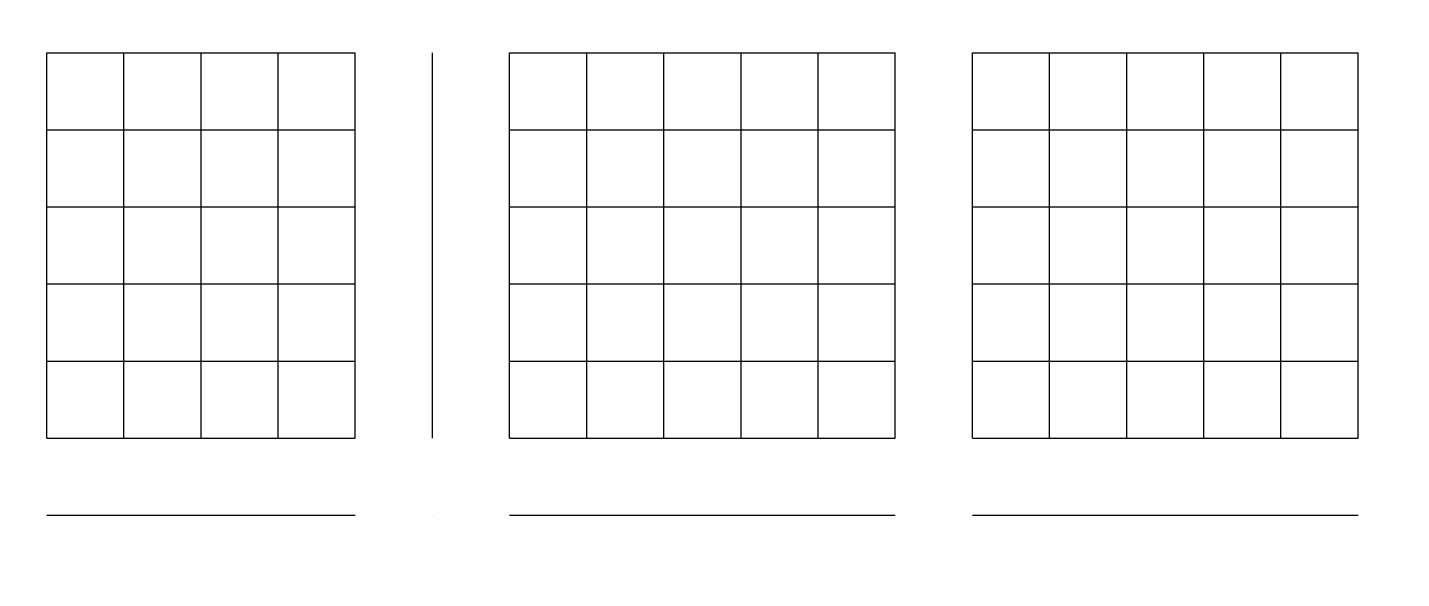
# Model space of a CAD drawing. Header units: millimetres. Extents: x 6 to 745025, y -1528 to 119936.
# Drawn here: x 181.021 to 181.775, y 110.004 to 110.306 of the extents above; entities that cross this region are included whole.
import ezdxf

# ---------------------------------------------------------------- set-up
doc = ezdxf.new("R2010")
doc.units = ezdxf.units.MM
doc.header["$MEASUREMENT"] = 0
doc.layers.get('0').update_dxf_attribs({"linetype": 'CONTINUOUS'})

msp = doc.modelspace()

# ---------------------------------------------------------------- linework, layer by layer
at = {"color": 0, "linetype": 'Continuous', "lineweight": 25, "true_color": 0x000001}
for p, q in [((181.24311, 110.29244), (181.24311, 110.29244)), ((181.24311, 110.29244), (181.24311, 110.29244)), ((181.24311, 110.29244), (181.24311, 110.29244)), ((181.24311, 110.29244), (181.24311, 110.29244)), ((181.24311, 110.29244), (181.24311, 110.29244)), ((181.24311, 110.29244), (181.24311, 110.29244)), ((181.24311, 110.29244), (181.24311, 110.29244)), ((181.24311, 110.25011), (181.24311, 110.25011)), ((181.24311, 110.25011), (181.24311, 110.25011)), ((181.24311, 110.25011), (181.24311, 110.25011)), ((181.24311, 110.25011), (181.24311, 110.25011)), ((181.24311, 110.25011), (181.24311, 110.25011)), ((181.24311, 110.25011), (181.24311, 110.25011)), ((181.24311, 110.25011), (181.24311, 110.25011)), ((181.24311, 110.20778), (181.24311, 110.20778)), ((181.24311, 110.20778), (181.24311, 110.20778)), ((181.24311, 110.20778), (181.24311, 110.20778)), ((181.24311, 110.20778), (181.24311, 110.20778)), ((181.24311, 110.20778), (181.24311, 110.20778)), ((181.24311, 110.20778), (181.24311, 110.20778)), ((181.24311, 110.20778), (181.24311, 110.20778)), ((181.24311, 110.16544), (181.24311, 110.16544)), ((181.24311, 110.16544), (181.24311, 110.16544)), ((181.24311, 110.16544), (181.24311, 110.16544)), ((181.24311, 110.16544), (181.24311, 110.16544)), ((181.24311, 110.16544), (181.24311, 110.16544)), ((181.24311, 110.16544), (181.24311, 110.16544)), ((181.24311, 110.16544), (181.24311, 110.16544)), ((181.24311, 110.12311), (181.24311, 110.12311)), ((181.24311, 110.12311), (181.24311, 110.12311)), ((181.24311, 110.12311), (181.24311, 110.12311)), ((181.24311, 110.12311), (181.24311, 110.12311)), ((181.24311, 110.12311), (181.24311, 110.12311)), ((181.24311, 110.12311), (181.24311, 110.12311)), ((181.24311, 110.12311), (181.24311, 110.12311)), ((181.24311, 110.08078), (181.24311, 110.08078)), ((181.24311, 110.08078), (181.24311, 110.08078)), ((181.24311, 110.08078), (181.24311, 110.08078)), ((181.24311, 110.08078), (181.24311, 110.08078)), ((181.24311, 110.08078), (181.24311, 110.08078)), ((181.24311, 110.08078), (181.24311, 110.08078)), ((181.24311, 110.08078), (181.24311, 110.08078)), ((181.24311, 110.08078), (181.24311, 110.08078)), ((181.03144, 110.03844), (181.03144, 110.03844)), ((181.03144, 110.03844), (181.03144, 110.03844)), ((181.03144, 110.03844), (181.03144, 110.03844)), ((181.03144, 110.03844), (181.03144, 110.03844)), ((181.03144, 110.03844), (181.03144, 110.03844)), ((181.03144, 110.03844), (181.03144, 110.03844)), ((181.03144, 110.03844), (181.03144, 110.03844)), ((181.03144, 110.03844), (181.03144, 110.03844)), ((181.07377, 110.03844), (181.07377, 110.03844)), ((181.07377, 110.03844), (181.07377, 110.03844)), ((181.07377, 110.03844), (181.07377, 110.03844)), ((181.07377, 110.03844), (181.07377, 110.03844)), ((181.07377, 110.03844), (181.07377, 110.03844)), ((181.07377, 110.03844), (181.07377, 110.03844)), ((181.07377, 110.03844), (181.07377, 110.03844)), ((181.11611, 110.03844), (181.11611, 110.03844)), ((181.11611, 110.03844), (181.11611, 110.03844)), ((181.11611, 110.03844), (181.11611, 110.03844)), ((181.11611, 110.03844), (181.11611, 110.03844)), ((181.11611, 110.03844), (181.11611, 110.03844)), ((181.11611, 110.03844), (181.11611, 110.03844)), ((181.11611, 110.03844), (181.11611, 110.03844)), ((181.15844, 110.03844), (181.15844, 110.03844)), ((181.15844, 110.03844), (181.15844, 110.03844)), ((181.15844, 110.03844), (181.15844, 110.03844)), ((181.15844, 110.03844), (181.15844, 110.03844)), ((181.15844, 110.03844), (181.15844, 110.03844)), ((181.15844, 110.03844), (181.15844, 110.03844)), ((181.15844, 110.03844), (181.15844, 110.03844)), ((181.20077, 110.03844), (181.20077, 110.03844)), ((181.20077, 110.03844), (181.20077, 110.03844)), ((181.20077, 110.03844), (181.20077, 110.03844)), ((181.20077, 110.03844), (181.20077, 110.03844)), ((181.20077, 110.03844), (181.20077, 110.03844)), ((181.20077, 110.03844), (181.20077, 110.03844)), ((181.20077, 110.03844), (181.20077, 110.03844)), ((181.24311, 110.03844), (181.24311, 110.03844)), ((181.24311, 110.03844), (181.24311, 110.03844)), ((181.24311, 110.03844), (181.24311, 110.03844)), ((181.24311, 110.03844), (181.24311, 110.03844)), ((181.24311, 110.03844), (181.24311, 110.03844)), ((181.24311, 110.03844), (181.24311, 110.03844)), ((181.24311, 110.03844), (181.24311, 110.03844)), ((181.24311, 110.03844), (181.24311, 110.03844)), ((181.24311, 110.03844), (181.24311, 110.03844)), ((181.24311, 110.03844), (181.24311, 110.03844)), ((181.24311, 110.03844), (181.24311, 110.03844)), ((181.24311, 110.03844), (181.24311, 110.03844)), ((181.24311, 110.03844), (181.24311, 110.03844)), ((181.24311, 110.03844), (181.24311, 110.03844)), ((181.28544, 110.03844), (181.28544, 110.03844)), ((181.28544, 110.03844), (181.28544, 110.03844)), ((181.28544, 110.03844), (181.28544, 110.03844)), ((181.28544, 110.03844), (181.28544, 110.03844)), ((181.28544, 110.03844), (181.28544, 110.03844)), ((181.28544, 110.03844), (181.28544, 110.03844)), ((181.28544, 110.03844), (181.28544, 110.03844)), ((181.28544, 110.03844), (181.28544, 110.03844)), ((181.32777, 110.03844), (181.32777, 110.03844)), ((181.32777, 110.03844), (181.32777, 110.03844)), ((181.32777, 110.03844), (181.32777, 110.03844)), ((181.32777, 110.03844), (181.32777, 110.03844)), ((181.32777, 110.03844), (181.32777, 110.03844)), ((181.32777, 110.03844), (181.32777, 110.03844)), ((181.32777, 110.03844), (181.32777, 110.03844)), ((181.37011, 110.03844), (181.37011, 110.03844)), ((181.37011, 110.03844), (181.37011, 110.03844)), ((181.37011, 110.03844), (181.37011, 110.03844)), ((181.37011, 110.03844), (181.37011, 110.03844)), ((181.37011, 110.03844), (181.37011, 110.03844)), ((181.37011, 110.03844), (181.37011, 110.03844)), ((181.37011, 110.03844), (181.37011, 110.03844)), ((181.41244, 110.03844), (181.41244, 110.03844)), ((181.41244, 110.03844), (181.41244, 110.03844)), ((181.41244, 110.03844), (181.41244, 110.03844)), ((181.41244, 110.03844), (181.41244, 110.03844)), ((181.41244, 110.03844), (181.41244, 110.03844)), ((181.41244, 110.03844), (181.41244, 110.03844)), ((181.41244, 110.03844), (181.41244, 110.03844)), ((181.45477, 110.03844), (181.45477, 110.03844)), ((181.45477, 110.03844), (181.45477, 110.03844)), ((181.45477, 110.03844), (181.45477, 110.03844)), ((181.45477, 110.03844), (181.45477, 110.03844)), ((181.45477, 110.03844), (181.45477, 110.03844)), ((181.45477, 110.03844), (181.45477, 110.03844)), ((181.45477, 110.03844), (181.45477, 110.03844)), ((181.49711, 110.03844), (181.49711, 110.03844)), ((181.49711, 110.03844), (181.49711, 110.03844)), ((181.49711, 110.03844), (181.49711, 110.03844)), ((181.49711, 110.03844), (181.49711, 110.03844)), ((181.49711, 110.03844), (181.49711, 110.03844)), ((181.49711, 110.03844), (181.49711, 110.03844)), ((181.49711, 110.03844), (181.49711, 110.03844)), ((181.53944, 110.03844), (181.53944, 110.03844)), ((181.53944, 110.03844), (181.53944, 110.03844)), ((181.53944, 110.03844), (181.53944, 110.03844)), ((181.53944, 110.03844), (181.53944, 110.03844)), ((181.53944, 110.03844), (181.53944, 110.03844)), ((181.53944, 110.03844), (181.53944, 110.03844)), ((181.53944, 110.03844), (181.53944, 110.03844)), ((181.53944, 110.03844), (181.53944, 110.03844)), ((181.58177, 110.03844), (181.58177, 110.03844)), ((181.58177, 110.03844), (181.58177, 110.03844)), ((181.58177, 110.03844), (181.58177, 110.03844)), ((181.58177, 110.03844), (181.58177, 110.03844)), ((181.58177, 110.03844), (181.58177, 110.03844)), ((181.58177, 110.03844), (181.58177, 110.03844)), ((181.58177, 110.03844), (181.58177, 110.03844)), ((181.62411, 110.03844), (181.62411, 110.03844)), ((181.62411, 110.03844), (181.62411, 110.03844)), ((181.62411, 110.03844), (181.62411, 110.03844)), ((181.62411, 110.03844), (181.62411, 110.03844)), ((181.62411, 110.03844), (181.62411, 110.03844)), ((181.62411, 110.03844), (181.62411, 110.03844)), ((181.62411, 110.03844), (181.62411, 110.03844)), ((181.66644, 110.03844), (181.66644, 110.03844)), ((181.66644, 110.03844), (181.66644, 110.03844)), ((181.66644, 110.03844), (181.66644, 110.03844)), ((181.66644, 110.03844), (181.66644, 110.03844)), ((181.66644, 110.03844), (181.66644, 110.03844)), ((181.66644, 110.03844), (181.66644, 110.03844)), ((181.66644, 110.03844), (181.66644, 110.03844)), ((181.70877, 110.03844), (181.70877, 110.03844)), ((181.70877, 110.03844), (181.70877, 110.03844)), ((181.70877, 110.03844), (181.70877, 110.03844)), ((181.70877, 110.03844), (181.70877, 110.03844)), ((181.70877, 110.03844), (181.70877, 110.03844)), ((181.70877, 110.03844), (181.70877, 110.03844)), ((181.70877, 110.03844), (181.70877, 110.03844)), ((181.75111, 110.03844), (181.75111, 110.03844)), ((181.75111, 110.03844), (181.75111, 110.03844)), ((181.75111, 110.03844), (181.75111, 110.03844)), ((181.75111, 110.03844), (181.75111, 110.03844)), ((181.75111, 110.03844), (181.75111, 110.03844)), ((181.75111, 110.03844), (181.75111, 110.03844)), ((181.75111, 110.03844), (181.75111, 110.03844))]:
    msp.add_line(p, q, dxfattribs=at)
for points in [[(181.03144, 110.29244), (181.07377, 110.29244), (181.11611, 110.29244), (181.15844, 110.29244), (181.20077, 110.29244)], [(181.03144, 110.29244), (181.07377, 110.29244), (181.11611, 110.29244), (181.15844, 110.29244), (181.20077, 110.29244)], [(181.03144, 110.29244), (181.07377, 110.29244), (181.11611, 110.29244), (181.15844, 110.29244), (181.20077, 110.29244)], [(181.03144, 110.29244), (181.07377, 110.29244), (181.11611, 110.29244), (181.15844, 110.29244), (181.20077, 110.29244)], [(181.03144, 110.29244), (181.07377, 110.29244), (181.11611, 110.29244), (181.15844, 110.29244), (181.20077, 110.29244)], [(181.03144, 110.29244), (181.07377, 110.29244), (181.11611, 110.29244), (181.15844, 110.29244), (181.20077, 110.29244)], [(181.03144, 110.29244), (181.07377, 110.29244), (181.11611, 110.29244), (181.15844, 110.29244), (181.20077, 110.29244)], [(181.03144, 110.08078), (181.03144, 110.12311), (181.03144, 110.16544), (181.03144, 110.20778), (181.03144, 110.25011), (181.03144, 110.29244)], [(181.03144, 110.08078), (181.03144, 110.12311), (181.03144, 110.16544), (181.03144, 110.20778), (181.03144, 110.25011), (181.03144, 110.29244)], [(181.03144, 110.08078), (181.03144, 110.12311), (181.03144, 110.16544), (181.03144, 110.20778), (181.03144, 110.25011), (181.03144, 110.29244)], [(181.03144, 110.08078), (181.03144, 110.12311), (181.03144, 110.16544), (181.03144, 110.20778), (181.03144, 110.25011), (181.03144, 110.29244)], [(181.03144, 110.08078), (181.03144, 110.12311), (181.03144, 110.16544), (181.03144, 110.20778), (181.03144, 110.25011), (181.03144, 110.29244)], [(181.03144, 110.08078), (181.03144, 110.12311), (181.03144, 110.16544), (181.03144, 110.20778), (181.03144, 110.25011), (181.03144, 110.29244)], [(181.03144, 110.08078), (181.03144, 110.12311), (181.03144, 110.16544), (181.03144, 110.20778), (181.03144, 110.25011), (181.03144, 110.29244)], [(181.03144, 110.08078), (181.03144, 110.12311), (181.03144, 110.16544), (181.03144, 110.20778), (181.03144, 110.25011), (181.03144, 110.29244)], [(181.07377, 110.08078), (181.07377, 110.12311), (181.07377, 110.16544), (181.07377, 110.20778), (181.07377, 110.25011), (181.07377, 110.29244)], [(181.07377, 110.08078), (181.07377, 110.12311), (181.07377, 110.16544), (181.07377, 110.20778), (181.07377, 110.25011), (181.07377, 110.29244)], [(181.07377, 110.08078), (181.07377, 110.12311), (181.07377, 110.16544), (181.07377, 110.20778), (181.07377, 110.25011), (181.07377, 110.29244)], [(181.07377, 110.08078), (181.07377, 110.12311), (181.07377, 110.16544), (181.07377, 110.20778), (181.07377, 110.25011), (181.07377, 110.29244)], [(181.07377, 110.08078), (181.07377, 110.12311), (181.07377, 110.16544), (181.07377, 110.20778), (181.07377, 110.25011), (181.07377, 110.29244)], [(181.07377, 110.08078), (181.07377, 110.12311), (181.07377, 110.16544), (181.07377, 110.20778), (181.07377, 110.25011), (181.07377, 110.29244)], [(181.07377, 110.08078), (181.07377, 110.12311), (181.07377, 110.16544), (181.07377, 110.20778), (181.07377, 110.25011), (181.07377, 110.29244)], [(181.11611, 110.08078), (181.11611, 110.12311), (181.11611, 110.16544), (181.11611, 110.20778), (181.11611, 110.25011), (181.11611, 110.29244)], [(181.11611, 110.08078), (181.11611, 110.12311), (181.11611, 110.16544), (181.11611, 110.20778), (181.11611, 110.25011), (181.11611, 110.29244)], [(181.11611, 110.08078), (181.11611, 110.12311), (181.11611, 110.16544), (181.11611, 110.20778), (181.11611, 110.25011), (181.11611, 110.29244)], [(181.11611, 110.08078), (181.11611, 110.12311), (181.11611, 110.16544), (181.11611, 110.20778), (181.11611, 110.25011), (181.11611, 110.29244)], [(181.11611, 110.08078), (181.11611, 110.12311), (181.11611, 110.16544), (181.11611, 110.20778), (181.11611, 110.25011), (181.11611, 110.29244)], [(181.11611, 110.08078), (181.11611, 110.12311), (181.11611, 110.16544), (181.11611, 110.20778), (181.11611, 110.25011), (181.11611, 110.29244)], [(181.11611, 110.08078), (181.11611, 110.12311), (181.11611, 110.16544), (181.11611, 110.20778), (181.11611, 110.25011), (181.11611, 110.29244)], [(181.15844, 110.08078), (181.15844, 110.12311), (181.15844, 110.16544), (181.15844, 110.20778), (181.15844, 110.25011), (181.15844, 110.29244)], [(181.15844, 110.08078), (181.15844, 110.12311), (181.15844, 110.16544), (181.15844, 110.20778), (181.15844, 110.25011), (181.15844, 110.29244)], [(181.15844, 110.08078), (181.15844, 110.12311), (181.15844, 110.16544), (181.15844, 110.20778), (181.15844, 110.25011), (181.15844, 110.29244)], [(181.15844, 110.08078), (181.15844, 110.12311), (181.15844, 110.16544), (181.15844, 110.20778), (181.15844, 110.25011), (181.15844, 110.29244)], [(181.15844, 110.08078), (181.15844, 110.12311), (181.15844, 110.16544), (181.15844, 110.20778), (181.15844, 110.25011), (181.15844, 110.29244)], [(181.15844, 110.08078), (181.15844, 110.12311), (181.15844, 110.16544), (181.15844, 110.20778), (181.15844, 110.25011), (181.15844, 110.29244)], [(181.15844, 110.08078), (181.15844, 110.12311), (181.15844, 110.16544), (181.15844, 110.20778), (181.15844, 110.25011), (181.15844, 110.29244)], [(181.20077, 110.08078), (181.20077, 110.12311), (181.20077, 110.16544), (181.20077, 110.20778), (181.20077, 110.25011), (181.20077, 110.29244)], [(181.20077, 110.08078), (181.20077, 110.12311), (181.20077, 110.16544), (181.20077, 110.20778), (181.20077, 110.25011), (181.20077, 110.29244)], [(181.20077, 110.08078), (181.20077, 110.12311), (181.20077, 110.16544), (181.20077, 110.20778), (181.20077, 110.25011), (181.20077, 110.29244)], [(181.20077, 110.08078), (181.20077, 110.12311), (181.20077, 110.16544), (181.20077, 110.20778), (181.20077, 110.25011), (181.20077, 110.29244)], [(181.20077, 110.08078), (181.20077, 110.12311), (181.20077, 110.16544), (181.20077, 110.20778), (181.20077, 110.25011), (181.20077, 110.29244)], [(181.20077, 110.08078), (181.20077, 110.12311), (181.20077, 110.16544), (181.20077, 110.20778), (181.20077, 110.25011), (181.20077, 110.29244)], [(181.20077, 110.08078), (181.20077, 110.12311), (181.20077, 110.16544), (181.20077, 110.20778), (181.20077, 110.25011), (181.20077, 110.29244)], [(181.24311, 110.08078), (181.24311, 110.12311), (181.24311, 110.16544), (181.24311, 110.20778), (181.24311, 110.25011), (181.24311, 110.29244)], [(181.24311, 110.08078), (181.24311, 110.12311), (181.24311, 110.16544), (181.24311, 110.20778), (181.24311, 110.25011), (181.24311, 110.29244)], [(181.24311, 110.08078), (181.24311, 110.12311), (181.24311, 110.16544), (181.24311, 110.20778), (181.24311, 110.25011), (181.24311, 110.29244)], [(181.24311, 110.08078), (181.24311, 110.12311), (181.24311, 110.16544), (181.24311, 110.20778), (181.24311, 110.25011), (181.24311, 110.29244)], [(181.24311, 110.08078), (181.24311, 110.12311), (181.24311, 110.16544), (181.24311, 110.20778), (181.24311, 110.25011), (181.24311, 110.29244)], [(181.24311, 110.08078), (181.24311, 110.12311), (181.24311, 110.16544), (181.24311, 110.20778), (181.24311, 110.25011), (181.24311, 110.29244)], [(181.24311, 110.08078), (181.24311, 110.12311), (181.24311, 110.16544), (181.24311, 110.20778), (181.24311, 110.25011), (181.24311, 110.29244)], [(181.28544, 110.29244), (181.32777, 110.29244), (181.37011, 110.29244), (181.41244, 110.29244), (181.45477, 110.29244), (181.49711, 110.29244)], [(181.28544, 110.29244), (181.32777, 110.29244), (181.37011, 110.29244), (181.41244, 110.29244), (181.45477, 110.29244), (181.49711, 110.29244)], [(181.28544, 110.29244), (181.32777, 110.29244), (181.37011, 110.29244), (181.41244, 110.29244), (181.45477, 110.29244), (181.49711, 110.29244)], [(181.28544, 110.29244), (181.32777, 110.29244), (181.37011, 110.29244), (181.41244, 110.29244), (181.45477, 110.29244), (181.49711, 110.29244)], [(181.28544, 110.29244), (181.32777, 110.29244), (181.37011, 110.29244), (181.41244, 110.29244), (181.45477, 110.29244), (181.49711, 110.29244)], [(181.28544, 110.29244), (181.32777, 110.29244), (181.37011, 110.29244), (181.41244, 110.29244), (181.45477, 110.29244), (181.49711, 110.29244)], [(181.28544, 110.29244), (181.32777, 110.29244), (181.37011, 110.29244), (181.41244, 110.29244), (181.45477, 110.29244), (181.49711, 110.29244)], [(181.28544, 110.08078), (181.28544, 110.12311), (181.28544, 110.16544), (181.28544, 110.20778), (181.28544, 110.25011), (181.28544, 110.29244)], [(181.28544, 110.08078), (181.28544, 110.12311), (181.28544, 110.16544), (181.28544, 110.20778), (181.28544, 110.25011), (181.28544, 110.29244)], [(181.28544, 110.08078), (181.28544, 110.12311), (181.28544, 110.16544), (181.28544, 110.20778), (181.28544, 110.25011), (181.28544, 110.29244)], [(181.28544, 110.08078), (181.28544, 110.12311), (181.28544, 110.16544), (181.28544, 110.20778), (181.28544, 110.25011), (181.28544, 110.29244)], [(181.28544, 110.08078), (181.28544, 110.12311), (181.28544, 110.16544), (181.28544, 110.20778), (181.28544, 110.25011), (181.28544, 110.29244)], [(181.28544, 110.08078), (181.28544, 110.12311), (181.28544, 110.16544), (181.28544, 110.20778), (181.28544, 110.25011), (181.28544, 110.29244)], [(181.28544, 110.08078), (181.28544, 110.12311), (181.28544, 110.16544), (181.28544, 110.20778), (181.28544, 110.25011), (181.28544, 110.29244)], [(181.28544, 110.08078), (181.28544, 110.12311), (181.28544, 110.16544), (181.28544, 110.20778), (181.28544, 110.25011), (181.28544, 110.29244)], [(181.32777, 110.08078), (181.32777, 110.12311), (181.32777, 110.16544), (181.32777, 110.20778), (181.32777, 110.25011), (181.32777, 110.29244)], [(181.32777, 110.08078), (181.32777, 110.12311), (181.32777, 110.16544), (181.32777, 110.20778), (181.32777, 110.25011), (181.32777, 110.29244)], [(181.32777, 110.08078), (181.32777, 110.12311), (181.32777, 110.16544), (181.32777, 110.20778), (181.32777, 110.25011), (181.32777, 110.29244)], [(181.32777, 110.08078), (181.32777, 110.12311), (181.32777, 110.16544), (181.32777, 110.20778), (181.32777, 110.25011), (181.32777, 110.29244)], [(181.32777, 110.08078), (181.32777, 110.12311), (181.32777, 110.16544), (181.32777, 110.20778), (181.32777, 110.25011), (181.32777, 110.29244)], [(181.32777, 110.08078), (181.32777, 110.12311), (181.32777, 110.16544), (181.32777, 110.20778), (181.32777, 110.25011), (181.32777, 110.29244)], [(181.32777, 110.08078), (181.32777, 110.12311), (181.32777, 110.16544), (181.32777, 110.20778), (181.32777, 110.25011), (181.32777, 110.29244)], [(181.37011, 110.08078), (181.37011, 110.12311), (181.37011, 110.16544), (181.37011, 110.20778), (181.37011, 110.25011), (181.37011, 110.29244)], [(181.37011, 110.08078), (181.37011, 110.12311), (181.37011, 110.16544), (181.37011, 110.20778), (181.37011, 110.25011), (181.37011, 110.29244)], [(181.37011, 110.08078), (181.37011, 110.12311), (181.37011, 110.16544), (181.37011, 110.20778), (181.37011, 110.25011), (181.37011, 110.29244)], [(181.37011, 110.08078), (181.37011, 110.12311), (181.37011, 110.16544), (181.37011, 110.20778), (181.37011, 110.25011), (181.37011, 110.29244)], [(181.37011, 110.08078), (181.37011, 110.12311), (181.37011, 110.16544), (181.37011, 110.20778), (181.37011, 110.25011), (181.37011, 110.29244)], [(181.37011, 110.08078), (181.37011, 110.12311), (181.37011, 110.16544), (181.37011, 110.20778), (181.37011, 110.25011), (181.37011, 110.29244)], [(181.37011, 110.08078), (181.37011, 110.12311), (181.37011, 110.16544), (181.37011, 110.20778), (181.37011, 110.25011), (181.37011, 110.29244)], [(181.41244, 110.08078), (181.41244, 110.12311), (181.41244, 110.16544), (181.41244, 110.20778), (181.41244, 110.25011), (181.41244, 110.29244)], [(181.41244, 110.08078), (181.41244, 110.12311), (181.41244, 110.16544), (181.41244, 110.20778), (181.41244, 110.25011), (181.41244, 110.29244)], [(181.41244, 110.08078), (181.41244, 110.12311), (181.41244, 110.16544), (181.41244, 110.20778), (181.41244, 110.25011), (181.41244, 110.29244)], [(181.41244, 110.08078), (181.41244, 110.12311), (181.41244, 110.16544), (181.41244, 110.20778), (181.41244, 110.25011), (181.41244, 110.29244)], [(181.41244, 110.08078), (181.41244, 110.12311), (181.41244, 110.16544), (181.41244, 110.20778), (181.41244, 110.25011), (181.41244, 110.29244)], [(181.41244, 110.08078), (181.41244, 110.12311), (181.41244, 110.16544), (181.41244, 110.20778), (181.41244, 110.25011), (181.41244, 110.29244)], [(181.41244, 110.08078), (181.41244, 110.12311), (181.41244, 110.16544), (181.41244, 110.20778), (181.41244, 110.25011), (181.41244, 110.29244)], [(181.45477, 110.08078), (181.45477, 110.12311), (181.45477, 110.16544), (181.45477, 110.20778), (181.45477, 110.25011), (181.45477, 110.29244)], [(181.45477, 110.08078), (181.45477, 110.12311), (181.45477, 110.16544), (181.45477, 110.20778), (181.45477, 110.25011), (181.45477, 110.29244)], [(181.45477, 110.08078), (181.45477, 110.12311), (181.45477, 110.16544), (181.45477, 110.20778), (181.45477, 110.25011), (181.45477, 110.29244)], [(181.45477, 110.08078), (181.45477, 110.12311), (181.45477, 110.16544), (181.45477, 110.20778), (181.45477, 110.25011), (181.45477, 110.29244)], [(181.45477, 110.08078), (181.45477, 110.12311), (181.45477, 110.16544), (181.45477, 110.20778), (181.45477, 110.25011), (181.45477, 110.29244)], [(181.45477, 110.08078), (181.45477, 110.12311), (181.45477, 110.16544), (181.45477, 110.20778), (181.45477, 110.25011), (181.45477, 110.29244)], [(181.45477, 110.08078), (181.45477, 110.12311), (181.45477, 110.16544), (181.45477, 110.20778), (181.45477, 110.25011), (181.45477, 110.29244)], [(181.49711, 110.08078), (181.49711, 110.12311), (181.49711, 110.16544), (181.49711, 110.20778), (181.49711, 110.25011), (181.49711, 110.29244)], [(181.49711, 110.08078), (181.49711, 110.12311), (181.49711, 110.16544), (181.49711, 110.20778), (181.49711, 110.25011), (181.49711, 110.29244)], [(181.49711, 110.08078), (181.49711, 110.12311), (181.49711, 110.16544), (181.49711, 110.20778), (181.49711, 110.25011), (181.49711, 110.29244)], [(181.49711, 110.08078), (181.49711, 110.12311), (181.49711, 110.16544), (181.49711, 110.20778), (181.49711, 110.25011), (181.49711, 110.29244)], [(181.49711, 110.08078), (181.49711, 110.12311), (181.49711, 110.16544), (181.49711, 110.20778), (181.49711, 110.25011), (181.49711, 110.29244)], [(181.49711, 110.08078), (181.49711, 110.12311), (181.49711, 110.16544), (181.49711, 110.20778), (181.49711, 110.25011), (181.49711, 110.29244)], [(181.49711, 110.08078), (181.49711, 110.12311), (181.49711, 110.16544), (181.49711, 110.20778), (181.49711, 110.25011), (181.49711, 110.29244)], [(181.53944, 110.29244), (181.58177, 110.29244), (181.62411, 110.29244), (181.66644, 110.29244), (181.70877, 110.29244), (181.75111, 110.29244)], [(181.53944, 110.29244), (181.58177, 110.29244), (181.62411, 110.29244), (181.66644, 110.29244), (181.70877, 110.29244), (181.75111, 110.29244)], [(181.53944, 110.29244), (181.58177, 110.29244), (181.62411, 110.29244), (181.66644, 110.29244), (181.70877, 110.29244), (181.75111, 110.29244)], [(181.53944, 110.29244), (181.58177, 110.29244), (181.62411, 110.29244), (181.66644, 110.29244), (181.70877, 110.29244), (181.75111, 110.29244)], [(181.53944, 110.29244), (181.58177, 110.29244), (181.62411, 110.29244), (181.66644, 110.29244), (181.70877, 110.29244), (181.75111, 110.29244)], [(181.53944, 110.29244), (181.58177, 110.29244), (181.62411, 110.29244), (181.66644, 110.29244), (181.70877, 110.29244), (181.75111, 110.29244)], [(181.53944, 110.29244), (181.58177, 110.29244), (181.62411, 110.29244), (181.66644, 110.29244), (181.70877, 110.29244), (181.75111, 110.29244)], [(181.53944, 110.08078), (181.53944, 110.12311), (181.53944, 110.16544), (181.53944, 110.20778), (181.53944, 110.25011), (181.53944, 110.29244)], [(181.53944, 110.08078), (181.53944, 110.12311), (181.53944, 110.16544), (181.53944, 110.20778), (181.53944, 110.25011), (181.53944, 110.29244)], [(181.53944, 110.08078), (181.53944, 110.12311), (181.53944, 110.16544), (181.53944, 110.20778), (181.53944, 110.25011), (181.53944, 110.29244)], [(181.53944, 110.08078), (181.53944, 110.12311), (181.53944, 110.16544), (181.53944, 110.20778), (181.53944, 110.25011), (181.53944, 110.29244)], [(181.53944, 110.08078), (181.53944, 110.12311), (181.53944, 110.16544), (181.53944, 110.20778), (181.53944, 110.25011), (181.53944, 110.29244)], [(181.53944, 110.08078), (181.53944, 110.12311), (181.53944, 110.16544), (181.53944, 110.20778), (181.53944, 110.25011), (181.53944, 110.29244)], [(181.53944, 110.08078), (181.53944, 110.12311), (181.53944, 110.16544), (181.53944, 110.20778), (181.53944, 110.25011), (181.53944, 110.29244)], [(181.53944, 110.08078), (181.53944, 110.12311), (181.53944, 110.16544), (181.53944, 110.20778), (181.53944, 110.25011), (181.53944, 110.29244)], [(181.58177, 110.08078), (181.58177, 110.12311), (181.58177, 110.16544), (181.58177, 110.20778), (181.58177, 110.25011), (181.58177, 110.29244)], [(181.58177, 110.08078), (181.58177, 110.12311), (181.58177, 110.16544), (181.58177, 110.20778), (181.58177, 110.25011), (181.58177, 110.29244)], [(181.58177, 110.08078), (181.58177, 110.12311), (181.58177, 110.16544), (181.58177, 110.20778), (181.58177, 110.25011), (181.58177, 110.29244)], [(181.58177, 110.08078), (181.58177, 110.12311), (181.58177, 110.16544), (181.58177, 110.20778), (181.58177, 110.25011), (181.58177, 110.29244)], [(181.58177, 110.08078), (181.58177, 110.12311), (181.58177, 110.16544), (181.58177, 110.20778), (181.58177, 110.25011), (181.58177, 110.29244)], [(181.58177, 110.08078), (181.58177, 110.12311), (181.58177, 110.16544), (181.58177, 110.20778), (181.58177, 110.25011), (181.58177, 110.29244)], [(181.58177, 110.08078), (181.58177, 110.12311), (181.58177, 110.16544), (181.58177, 110.20778), (181.58177, 110.25011), (181.58177, 110.29244)], [(181.62411, 110.08078), (181.62411, 110.12311), (181.62411, 110.16544), (181.62411, 110.20778), (181.62411, 110.25011), (181.62411, 110.29244)], [(181.62411, 110.08078), (181.62411, 110.12311), (181.62411, 110.16544), (181.62411, 110.20778), (181.62411, 110.25011), (181.62411, 110.29244)], [(181.62411, 110.08078), (181.62411, 110.12311), (181.62411, 110.16544), (181.62411, 110.20778), (181.62411, 110.25011), (181.62411, 110.29244)], [(181.62411, 110.08078), (181.62411, 110.12311), (181.62411, 110.16544), (181.62411, 110.20778), (181.62411, 110.25011), (181.62411, 110.29244)], [(181.62411, 110.08078), (181.62411, 110.12311), (181.62411, 110.16544), (181.62411, 110.20778), (181.62411, 110.25011), (181.62411, 110.29244)], [(181.62411, 110.08078), (181.62411, 110.12311), (181.62411, 110.16544), (181.62411, 110.20778), (181.62411, 110.25011), (181.62411, 110.29244)], [(181.62411, 110.08078), (181.62411, 110.12311), (181.62411, 110.16544), (181.62411, 110.20778), (181.62411, 110.25011), (181.62411, 110.29244)], [(181.66644, 110.08078), (181.66644, 110.12311), (181.66644, 110.16544), (181.66644, 110.20778), (181.66644, 110.25011), (181.66644, 110.29244)], [(181.66644, 110.08078), (181.66644, 110.12311), (181.66644, 110.16544), (181.66644, 110.20778), (181.66644, 110.25011), (181.66644, 110.29244)], [(181.66644, 110.08078), (181.66644, 110.12311), (181.66644, 110.16544), (181.66644, 110.20778), (181.66644, 110.25011), (181.66644, 110.29244)], [(181.66644, 110.08078), (181.66644, 110.12311), (181.66644, 110.16544), (181.66644, 110.20778), (181.66644, 110.25011), (181.66644, 110.29244)], [(181.66644, 110.08078), (181.66644, 110.12311), (181.66644, 110.16544), (181.66644, 110.20778), (181.66644, 110.25011), (181.66644, 110.29244)], [(181.66644, 110.08078), (181.66644, 110.12311), (181.66644, 110.16544), (181.66644, 110.20778), (181.66644, 110.25011), (181.66644, 110.29244)], [(181.66644, 110.08078), (181.66644, 110.12311), (181.66644, 110.16544), (181.66644, 110.20778), (181.66644, 110.25011), (181.66644, 110.29244)], [(181.70877, 110.08078), (181.70877, 110.12311), (181.70877, 110.16544), (181.70877, 110.20778), (181.70877, 110.25011), (181.70877, 110.29244)], [(181.70877, 110.08078), (181.70877, 110.12311), (181.70877, 110.16544), (181.70877, 110.20778), (181.70877, 110.25011), (181.70877, 110.29244)], [(181.70877, 110.08078), (181.70877, 110.12311), (181.70877, 110.16544), (181.70877, 110.20778), (181.70877, 110.25011), (181.70877, 110.29244)], [(181.70877, 110.08078), (181.70877, 110.12311), (181.70877, 110.16544), (181.70877, 110.20778), (181.70877, 110.25011), (181.70877, 110.29244)], [(181.70877, 110.08078), (181.70877, 110.12311), (181.70877, 110.16544), (181.70877, 110.20778), (181.70877, 110.25011), (181.70877, 110.29244)], [(181.70877, 110.08078), (181.70877, 110.12311), (181.70877, 110.16544), (181.70877, 110.20778), (181.70877, 110.25011), (181.70877, 110.29244)], [(181.70877, 110.08078), (181.70877, 110.12311), (181.70877, 110.16544), (181.70877, 110.20778), (181.70877, 110.25011), (181.70877, 110.29244)], [(181.75111, 110.08078), (181.75111, 110.12311), (181.75111, 110.16544), (181.75111, 110.20778), (181.75111, 110.25011), (181.75111, 110.29244)], [(181.75111, 110.08078), (181.75111, 110.12311), (181.75111, 110.16544), (181.75111, 110.20778), (181.75111, 110.25011), (181.75111, 110.29244)], [(181.75111, 110.08078), (181.75111, 110.12311), (181.75111, 110.16544), (181.75111, 110.20778), (181.75111, 110.25011), (181.75111, 110.29244)], [(181.75111, 110.08078), (181.75111, 110.12311), (181.75111, 110.16544), (181.75111, 110.20778), (181.75111, 110.25011), (181.75111, 110.29244)], [(181.75111, 110.08078), (181.75111, 110.12311), (181.75111, 110.16544), (181.75111, 110.20778), (181.75111, 110.25011), (181.75111, 110.29244)], [(181.75111, 110.08078), (181.75111, 110.12311), (181.75111, 110.16544), (181.75111, 110.20778), (181.75111, 110.25011), (181.75111, 110.29244)], [(181.75111, 110.08078), (181.75111, 110.12311), (181.75111, 110.16544), (181.75111, 110.20778), (181.75111, 110.25011), (181.75111, 110.29244)], [(181.03144, 110.25011), (181.07377, 110.25011), (181.11611, 110.25011), (181.15844, 110.25011), (181.20077, 110.25011)], [(181.03144, 110.25011), (181.07377, 110.25011), (181.11611, 110.25011), (181.15844, 110.25011), (181.20077, 110.25011)], [(181.03144, 110.25011), (181.07377, 110.25011), (181.11611, 110.25011), (181.15844, 110.25011), (181.20077, 110.25011)], [(181.03144, 110.25011), (181.07377, 110.25011), (181.11611, 110.25011), (181.15844, 110.25011), (181.20077, 110.25011)], [(181.03144, 110.25011), (181.07377, 110.25011), (181.11611, 110.25011), (181.15844, 110.25011), (181.20077, 110.25011)], [(181.03144, 110.25011), (181.07377, 110.25011), (181.11611, 110.25011), (181.15844, 110.25011), (181.20077, 110.25011)], [(181.03144, 110.25011), (181.07377, 110.25011), (181.11611, 110.25011), (181.15844, 110.25011), (181.20077, 110.25011)], [(181.28544, 110.25011), (181.32777, 110.25011), (181.37011, 110.25011), (181.41244, 110.25011), (181.45477, 110.25011), (181.49711, 110.25011)], [(181.28544, 110.25011), (181.32777, 110.25011), (181.37011, 110.25011), (181.41244, 110.25011), (181.45477, 110.25011), (181.49711, 110.25011)], [(181.28544, 110.25011), (181.32777, 110.25011), (181.37011, 110.25011), (181.41244, 110.25011), (181.45477, 110.25011), (181.49711, 110.25011)], [(181.28544, 110.25011), (181.32777, 110.25011), (181.37011, 110.25011), (181.41244, 110.25011), (181.45477, 110.25011), (181.49711, 110.25011)], [(181.28544, 110.25011), (181.32777, 110.25011), (181.37011, 110.25011), (181.41244, 110.25011), (181.45477, 110.25011), (181.49711, 110.25011)], [(181.28544, 110.25011), (181.32777, 110.25011), (181.37011, 110.25011), (181.41244, 110.25011), (181.45477, 110.25011), (181.49711, 110.25011)], [(181.28544, 110.25011), (181.32777, 110.25011), (181.37011, 110.25011), (181.41244, 110.25011), (181.45477, 110.25011), (181.49711, 110.25011)], [(181.53944, 110.25011), (181.58177, 110.25011), (181.62411, 110.25011), (181.66644, 110.25011), (181.70877, 110.25011), (181.75111, 110.25011)], [(181.53944, 110.25011), (181.58177, 110.25011), (181.62411, 110.25011), (181.66644, 110.25011), (181.70877, 110.25011), (181.75111, 110.25011)], [(181.53944, 110.25011), (181.58177, 110.25011), (181.62411, 110.25011), (181.66644, 110.25011), (181.70877, 110.25011), (181.75111, 110.25011)], [(181.53944, 110.25011), (181.58177, 110.25011), (181.62411, 110.25011), (181.66644, 110.25011), (181.70877, 110.25011), (181.75111, 110.25011)], [(181.53944, 110.25011), (181.58177, 110.25011), (181.62411, 110.25011), (181.66644, 110.25011), (181.70877, 110.25011), (181.75111, 110.25011)], [(181.53944, 110.25011), (181.58177, 110.25011), (181.62411, 110.25011), (181.66644, 110.25011), (181.70877, 110.25011), (181.75111, 110.25011)], [(181.53944, 110.25011), (181.58177, 110.25011), (181.62411, 110.25011), (181.66644, 110.25011), (181.70877, 110.25011), (181.75111, 110.25011)], [(181.03144, 110.20778), (181.07377, 110.20778), (181.11611, 110.20778), (181.15844, 110.20778), (181.20077, 110.20778)], [(181.03144, 110.20778), (181.07377, 110.20778), (181.11611, 110.20778), (181.15844, 110.20778), (181.20077, 110.20778)], [(181.03144, 110.20778), (181.07377, 110.20778), (181.11611, 110.20778), (181.15844, 110.20778), (181.20077, 110.20778)], [(181.03144, 110.20778), (181.07377, 110.20778), (181.11611, 110.20778), (181.15844, 110.20778), (181.20077, 110.20778)], [(181.03144, 110.20778), (181.07377, 110.20778), (181.11611, 110.20778), (181.15844, 110.20778), (181.20077, 110.20778)], [(181.03144, 110.20778), (181.07377, 110.20778), (181.11611, 110.20778), (181.15844, 110.20778), (181.20077, 110.20778)], [(181.03144, 110.20778), (181.07377, 110.20778), (181.11611, 110.20778), (181.15844, 110.20778), (181.20077, 110.20778)], [(181.28544, 110.20778), (181.32777, 110.20778), (181.37011, 110.20778), (181.41244, 110.20778), (181.45477, 110.20778), (181.49711, 110.20778)], [(181.28544, 110.20778), (181.32777, 110.20778), (181.37011, 110.20778), (181.41244, 110.20778), (181.45477, 110.20778), (181.49711, 110.20778)], [(181.28544, 110.20778), (181.32777, 110.20778), (181.37011, 110.20778), (181.41244, 110.20778), (181.45477, 110.20778), (181.49711, 110.20778)], [(181.28544, 110.20778), (181.32777, 110.20778), (181.37011, 110.20778), (181.41244, 110.20778), (181.45477, 110.20778), (181.49711, 110.20778)], [(181.28544, 110.20778), (181.32777, 110.20778), (181.37011, 110.20778), (181.41244, 110.20778), (181.45477, 110.20778), (181.49711, 110.20778)], [(181.28544, 110.20778), (181.32777, 110.20778), (181.37011, 110.20778), (181.41244, 110.20778), (181.45477, 110.20778), (181.49711, 110.20778)], [(181.28544, 110.20778), (181.32777, 110.20778), (181.37011, 110.20778), (181.41244, 110.20778), (181.45477, 110.20778), (181.49711, 110.20778)], [(181.53944, 110.20778), (181.58177, 110.20778), (181.62411, 110.20778), (181.66644, 110.20778), (181.70877, 110.20778), (181.75111, 110.20778)], [(181.53944, 110.20778), (181.58177, 110.20778), (181.62411, 110.20778), (181.66644, 110.20778), (181.70877, 110.20778), (181.75111, 110.20778)], [(181.53944, 110.20778), (181.58177, 110.20778), (181.62411, 110.20778), (181.66644, 110.20778), (181.70877, 110.20778), (181.75111, 110.20778)], [(181.53944, 110.20778), (181.58177, 110.20778), (181.62411, 110.20778), (181.66644, 110.20778), (181.70877, 110.20778), (181.75111, 110.20778)], [(181.53944, 110.20778), (181.58177, 110.20778), (181.62411, 110.20778), (181.66644, 110.20778), (181.70877, 110.20778), (181.75111, 110.20778)], [(181.53944, 110.20778), (181.58177, 110.20778), (181.62411, 110.20778), (181.66644, 110.20778), (181.70877, 110.20778), (181.75111, 110.20778)], [(181.53944, 110.20778), (181.58177, 110.20778), (181.62411, 110.20778), (181.66644, 110.20778), (181.70877, 110.20778), (181.75111, 110.20778)], [(181.03144, 110.16544), (181.07377, 110.16544), (181.11611, 110.16544), (181.15844, 110.16544), (181.20077, 110.16544)], [(181.03144, 110.16544), (181.07377, 110.16544), (181.11611, 110.16544), (181.15844, 110.16544), (181.20077, 110.16544)], [(181.03144, 110.16544), (181.07377, 110.16544), (181.11611, 110.16544), (181.15844, 110.16544), (181.20077, 110.16544)], [(181.03144, 110.16544), (181.07377, 110.16544), (181.11611, 110.16544), (181.15844, 110.16544), (181.20077, 110.16544)], [(181.03144, 110.16544), (181.07377, 110.16544), (181.11611, 110.16544), (181.15844, 110.16544), (181.20077, 110.16544)], [(181.03144, 110.16544), (181.07377, 110.16544), (181.11611, 110.16544), (181.15844, 110.16544), (181.20077, 110.16544)], [(181.03144, 110.16544), (181.07377, 110.16544), (181.11611, 110.16544), (181.15844, 110.16544), (181.20077, 110.16544)], [(181.28544, 110.16544), (181.32777, 110.16544), (181.37011, 110.16544), (181.41244, 110.16544), (181.45477, 110.16544), (181.49711, 110.16544)], [(181.28544, 110.16544), (181.32777, 110.16544), (181.37011, 110.16544), (181.41244, 110.16544), (181.45477, 110.16544), (181.49711, 110.16544)], [(181.28544, 110.16544), (181.32777, 110.16544), (181.37011, 110.16544), (181.41244, 110.16544), (181.45477, 110.16544), (181.49711, 110.16544)], [(181.28544, 110.16544), (181.32777, 110.16544), (181.37011, 110.16544), (181.41244, 110.16544), (181.45477, 110.16544), (181.49711, 110.16544)], [(181.28544, 110.16544), (181.32777, 110.16544), (181.37011, 110.16544), (181.41244, 110.16544), (181.45477, 110.16544), (181.49711, 110.16544)], [(181.28544, 110.16544), (181.32777, 110.16544), (181.37011, 110.16544), (181.41244, 110.16544), (181.45477, 110.16544), (181.49711, 110.16544)], [(181.28544, 110.16544), (181.32777, 110.16544), (181.37011, 110.16544), (181.41244, 110.16544), (181.45477, 110.16544), (181.49711, 110.16544)], [(181.53944, 110.16544), (181.58177, 110.16544), (181.62411, 110.16544), (181.66644, 110.16544), (181.70877, 110.16544), (181.75111, 110.16544)], [(181.53944, 110.16544), (181.58177, 110.16544), (181.62411, 110.16544), (181.66644, 110.16544), (181.70877, 110.16544), (181.75111, 110.16544)], [(181.53944, 110.16544), (181.58177, 110.16544), (181.62411, 110.16544), (181.66644, 110.16544), (181.70877, 110.16544), (181.75111, 110.16544)], [(181.53944, 110.16544), (181.58177, 110.16544), (181.62411, 110.16544), (181.66644, 110.16544), (181.70877, 110.16544), (181.75111, 110.16544)], [(181.53944, 110.16544), (181.58177, 110.16544), (181.62411, 110.16544), (181.66644, 110.16544), (181.70877, 110.16544), (181.75111, 110.16544)], [(181.53944, 110.16544), (181.58177, 110.16544), (181.62411, 110.16544), (181.66644, 110.16544), (181.70877, 110.16544), (181.75111, 110.16544)], [(181.53944, 110.16544), (181.58177, 110.16544), (181.62411, 110.16544), (181.66644, 110.16544), (181.70877, 110.16544), (181.75111, 110.16544)], [(181.03144, 110.12311), (181.07377, 110.12311), (181.11611, 110.12311), (181.15844, 110.12311), (181.20077, 110.12311)], [(181.03144, 110.12311), (181.07377, 110.12311), (181.11611, 110.12311), (181.15844, 110.12311), (181.20077, 110.12311)], [(181.03144, 110.12311), (181.07377, 110.12311), (181.11611, 110.12311), (181.15844, 110.12311), (181.20077, 110.12311)], [(181.03144, 110.12311), (181.07377, 110.12311), (181.11611, 110.12311), (181.15844, 110.12311), (181.20077, 110.12311)], [(181.03144, 110.12311), (181.07377, 110.12311), (181.11611, 110.12311), (181.15844, 110.12311), (181.20077, 110.12311)], [(181.03144, 110.12311), (181.07377, 110.12311), (181.11611, 110.12311), (181.15844, 110.12311), (181.20077, 110.12311)], [(181.03144, 110.12311), (181.07377, 110.12311), (181.11611, 110.12311), (181.15844, 110.12311), (181.20077, 110.12311)], [(181.28544, 110.12311), (181.32777, 110.12311), (181.37011, 110.12311), (181.41244, 110.12311), (181.45477, 110.12311), (181.49711, 110.12311)], [(181.28544, 110.12311), (181.32777, 110.12311), (181.37011, 110.12311), (181.41244, 110.12311), (181.45477, 110.12311), (181.49711, 110.12311)], [(181.28544, 110.12311), (181.32777, 110.12311), (181.37011, 110.12311), (181.41244, 110.12311), (181.45477, 110.12311), (181.49711, 110.12311)], [(181.28544, 110.12311), (181.32777, 110.12311), (181.37011, 110.12311), (181.41244, 110.12311), (181.45477, 110.12311), (181.49711, 110.12311)], [(181.28544, 110.12311), (181.32777, 110.12311), (181.37011, 110.12311), (181.41244, 110.12311), (181.45477, 110.12311), (181.49711, 110.12311)], [(181.28544, 110.12311), (181.32777, 110.12311), (181.37011, 110.12311), (181.41244, 110.12311), (181.45477, 110.12311), (181.49711, 110.12311)], [(181.28544, 110.12311), (181.32777, 110.12311), (181.37011, 110.12311), (181.41244, 110.12311), (181.45477, 110.12311), (181.49711, 110.12311)], [(181.53944, 110.12311), (181.58177, 110.12311), (181.62411, 110.12311), (181.66644, 110.12311), (181.70877, 110.12311), (181.75111, 110.12311)], [(181.53944, 110.12311), (181.58177, 110.12311), (181.62411, 110.12311), (181.66644, 110.12311), (181.70877, 110.12311), (181.75111, 110.12311)], [(181.53944, 110.12311), (181.58177, 110.12311), (181.62411, 110.12311), (181.66644, 110.12311), (181.70877, 110.12311), (181.75111, 110.12311)], [(181.53944, 110.12311), (181.58177, 110.12311), (181.62411, 110.12311), (181.66644, 110.12311), (181.70877, 110.12311), (181.75111, 110.12311)], [(181.53944, 110.12311), (181.58177, 110.12311), (181.62411, 110.12311), (181.66644, 110.12311), (181.70877, 110.12311), (181.75111, 110.12311)], [(181.53944, 110.12311), (181.58177, 110.12311), (181.62411, 110.12311), (181.66644, 110.12311), (181.70877, 110.12311), (181.75111, 110.12311)], [(181.53944, 110.12311), (181.58177, 110.12311), (181.62411, 110.12311), (181.66644, 110.12311), (181.70877, 110.12311), (181.75111, 110.12311)], [(181.03144, 110.08078), (181.07377, 110.08078), (181.11611, 110.08078), (181.15844, 110.08078), (181.20077, 110.08078)], [(181.03144, 110.08078), (181.07377, 110.08078), (181.11611, 110.08078), (181.15844, 110.08078), (181.20077, 110.08078)], [(181.03144, 110.08078), (181.07377, 110.08078), (181.11611, 110.08078), (181.15844, 110.08078), (181.20077, 110.08078)], [(181.03144, 110.08078), (181.07377, 110.08078), (181.11611, 110.08078), (181.15844, 110.08078), (181.20077, 110.08078)], [(181.03144, 110.08078), (181.07377, 110.08078), (181.11611, 110.08078), (181.15844, 110.08078), (181.20077, 110.08078)], [(181.03144, 110.08078), (181.07377, 110.08078), (181.11611, 110.08078), (181.15844, 110.08078), (181.20077, 110.08078)], [(181.03144, 110.08078), (181.07377, 110.08078), (181.11611, 110.08078), (181.15844, 110.08078), (181.20077, 110.08078)], [(181.03144, 110.08078), (181.07377, 110.08078), (181.11611, 110.08078), (181.15844, 110.08078), (181.20077, 110.08078)], [(181.28544, 110.08078), (181.32777, 110.08078), (181.37011, 110.08078), (181.41244, 110.08078), (181.45477, 110.08078), (181.49711, 110.08078)], [(181.28544, 110.08078), (181.32777, 110.08078), (181.37011, 110.08078), (181.41244, 110.08078), (181.45477, 110.08078), (181.49711, 110.08078)], [(181.28544, 110.08078), (181.32777, 110.08078), (181.37011, 110.08078), (181.41244, 110.08078), (181.45477, 110.08078), (181.49711, 110.08078)], [(181.28544, 110.08078), (181.32777, 110.08078), (181.37011, 110.08078), (181.41244, 110.08078), (181.45477, 110.08078), (181.49711, 110.08078)], [(181.28544, 110.08078), (181.32777, 110.08078), (181.37011, 110.08078), (181.41244, 110.08078), (181.45477, 110.08078), (181.49711, 110.08078)], [(181.28544, 110.08078), (181.32777, 110.08078), (181.37011, 110.08078), (181.41244, 110.08078), (181.45477, 110.08078), (181.49711, 110.08078)], [(181.28544, 110.08078), (181.32777, 110.08078), (181.37011, 110.08078), (181.41244, 110.08078), (181.45477, 110.08078), (181.49711, 110.08078)], [(181.28544, 110.08078), (181.32777, 110.08078), (181.37011, 110.08078), (181.41244, 110.08078), (181.45477, 110.08078), (181.49711, 110.08078)], [(181.53944, 110.08078), (181.58177, 110.08078), (181.62411, 110.08078), (181.66644, 110.08078), (181.70877, 110.08078), (181.75111, 110.08078)], [(181.53944, 110.08078), (181.58177, 110.08078), (181.62411, 110.08078), (181.66644, 110.08078), (181.70877, 110.08078), (181.75111, 110.08078)], [(181.53944, 110.08078), (181.58177, 110.08078), (181.62411, 110.08078), (181.66644, 110.08078), (181.70877, 110.08078), (181.75111, 110.08078)], [(181.53944, 110.08078), (181.58177, 110.08078), (181.62411, 110.08078), (181.66644, 110.08078), (181.70877, 110.08078), (181.75111, 110.08078)], [(181.53944, 110.08078), (181.58177, 110.08078), (181.62411, 110.08078), (181.66644, 110.08078), (181.70877, 110.08078), (181.75111, 110.08078)], [(181.53944, 110.08078), (181.58177, 110.08078), (181.62411, 110.08078), (181.66644, 110.08078), (181.70877, 110.08078), (181.75111, 110.08078)], [(181.53944, 110.08078), (181.58177, 110.08078), (181.62411, 110.08078), (181.66644, 110.08078), (181.70877, 110.08078), (181.75111, 110.08078)], [(181.53944, 110.08078), (181.58177, 110.08078), (181.62411, 110.08078), (181.66644, 110.08078), (181.70877, 110.08078), (181.75111, 110.08078)], [(181.03144, 110.03844), (181.07377, 110.03844), (181.11611, 110.03844), (181.15844, 110.03844), (181.20077, 110.03844)], [(181.03144, 110.03844), (181.07377, 110.03844), (181.11611, 110.03844), (181.15844, 110.03844), (181.20077, 110.03844)], [(181.03144, 110.03844), (181.07377, 110.03844), (181.11611, 110.03844), (181.15844, 110.03844), (181.20077, 110.03844)], [(181.03144, 110.03844), (181.07377, 110.03844), (181.11611, 110.03844), (181.15844, 110.03844), (181.20077, 110.03844)], [(181.03144, 110.03844), (181.07377, 110.03844), (181.11611, 110.03844), (181.15844, 110.03844), (181.20077, 110.03844)], [(181.03144, 110.03844), (181.07377, 110.03844), (181.11611, 110.03844), (181.15844, 110.03844), (181.20077, 110.03844)], [(181.03144, 110.03844), (181.07377, 110.03844), (181.11611, 110.03844), (181.15844, 110.03844), (181.20077, 110.03844)], [(181.28544, 110.03844), (181.32777, 110.03844), (181.37011, 110.03844), (181.41244, 110.03844), (181.45477, 110.03844), (181.49711, 110.03844)], [(181.28544, 110.03844), (181.32777, 110.03844), (181.37011, 110.03844), (181.41244, 110.03844), (181.45477, 110.03844), (181.49711, 110.03844)], [(181.28544, 110.03844), (181.32777, 110.03844), (181.37011, 110.03844), (181.41244, 110.03844), (181.45477, 110.03844), (181.49711, 110.03844)], [(181.28544, 110.03844), (181.32777, 110.03844), (181.37011, 110.03844), (181.41244, 110.03844), (181.45477, 110.03844), (181.49711, 110.03844)], [(181.28544, 110.03844), (181.32777, 110.03844), (181.37011, 110.03844), (181.41244, 110.03844), (181.45477, 110.03844), (181.49711, 110.03844)], [(181.28544, 110.03844), (181.32777, 110.03844), (181.37011, 110.03844), (181.41244, 110.03844), (181.45477, 110.03844), (181.49711, 110.03844)], [(181.28544, 110.03844), (181.32777, 110.03844), (181.37011, 110.03844), (181.41244, 110.03844), (181.45477, 110.03844), (181.49711, 110.03844)], [(181.53944, 110.03844), (181.58177, 110.03844), (181.62411, 110.03844), (181.66644, 110.03844), (181.70877, 110.03844), (181.75111, 110.03844)], [(181.53944, 110.03844), (181.58177, 110.03844), (181.62411, 110.03844), (181.66644, 110.03844), (181.70877, 110.03844), (181.75111, 110.03844)], [(181.53944, 110.03844), (181.58177, 110.03844), (181.62411, 110.03844), (181.66644, 110.03844), (181.70877, 110.03844), (181.75111, 110.03844)], [(181.53944, 110.03844), (181.58177, 110.03844), (181.62411, 110.03844), (181.66644, 110.03844), (181.70877, 110.03844), (181.75111, 110.03844)], [(181.53944, 110.03844), (181.58177, 110.03844), (181.62411, 110.03844), (181.66644, 110.03844), (181.70877, 110.03844), (181.75111, 110.03844)], [(181.53944, 110.03844), (181.58177, 110.03844), (181.62411, 110.03844), (181.66644, 110.03844), (181.70877, 110.03844), (181.75111, 110.03844)], [(181.53944, 110.03844), (181.58177, 110.03844), (181.62411, 110.03844), (181.66644, 110.03844), (181.70877, 110.03844), (181.75111, 110.03844)]]:
    msp.add_lwpolyline(points, dxfattribs=at)
at = {"color": 0, "linetype": 'Continuous', "lineweight": 18, "true_color": 0x000003}
for points in [[(182.97877, 109.89028), (182.97877, 110.97745), (182.09745, 111.85878), (181.01027, 111.85878)], [(182.00511, 109.89028), (182.00511, 110.43971), (181.55971, 110.88511), (181.01027, 110.88511)]]:
    msp.add_open_spline(points, degree=3, dxfattribs=at)

doc.saveas('drawing.dxf')
